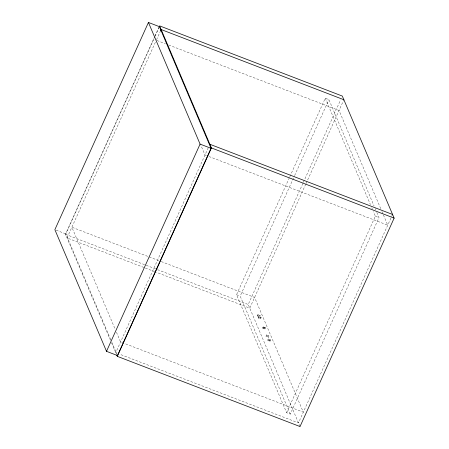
<?xml version="1.0" encoding="UTF-8"?>
<svg xmlns="http://www.w3.org/2000/svg" width="449" height="449" viewBox="0 0 449 449"><rect width="100%" height="100%" fill="white"/><g stroke="black" fill="none" stroke-linecap="round" stroke-linejoin="round"><path stroke-width="0.34" stroke-dasharray="2.25 1.68" d="M264.983 329.005L263.569 328.124L263.793 326.821L263.282 326.715L262.755 328.32L264.899 329.145L265.438 327.955L263.793 326.821M258.809 316.809L258.439 318.15L259.617 318.773L260.622 318.986L261.155 317.538L258.972 316.545L259.213 317.117L261.161 317.797M257.945 314.777L257.574 316.113L258.731 316.73L259.803 316.887L260.336 315.608L258.096 314.508L257.945 314.777L259.269 315.54L260.336 315.608M268.395 337.216L268.929 335.936L267.862 335.195A1.341 0.309 24.3 0 0 266.728 334.847L265.96 336.189A1.341 0.309 24.3 0 0 267.346 337.064L268.395 337.216L267.003 336.25L265.96 336.189M270.163 341.212L270.612 339.899L269.288 339.135L268.221 338.978L267.683 340.168C270.163 342.531 271.151 340.522 267.683 340.168M110.538 340.432L65.475 234.288L154.675 36.734M154.967 36.094L159.294 26.502M110.645 339.455L65.829 233.895L154.793 36.863M155.085 36.229L159.401 26.665M155.365 42.313L67.03 237.948L144.69 267.784M156.521 39.753L160.568 30.785M117.043 353.183L115.741 352.678L208.14 148.041M376.818 212.444L379.007 217.602L290.279 414.113L286.625 412.71L236.533 294.724L289.538 177.327M289.829 176.687L325.261 98.208L328.915 99.616L374.079 205.996M290.279 414.113L240.187 296.127L294.348 176.176M294.634 175.537L328.915 99.616M300.027 426.55L248.207 304.495L303.058 183.018M303.344 182.378L340.583 99.908M305.763 184.124L249.762 308.154L156.437 272.302M306.055 183.484L343.872 99.734M258.096 314.508L257.563 315.698L259.803 316.887M258.972 316.545L258.433 317.735L260.212 318.42L260.622 318.986M263.282 326.715L262.744 327.905L263.569 328.124M264.495 328.578L265.033 327.388M269.097 341.139L269.636 339.949L270.618 340.157M286.625 412.71L375.353 216.199L373.433 211.681M392.578 214.465L298.473 422.891L119.653 354.188M266.728 334.847L266.583 335.117L267.885 335.874L268.929 335.936M260.212 318.42L261.155 317.538M265.438 327.955L263.125 326.984M156.948 40.494L165.434 43.755M168.695 45.007L339.029 110.454L380.898 209.071M375.353 216.199L379.007 217.602M206.31 155.477L205.008 154.978L200.899 145.308M208.92 156.482L387.74 225.185L383.362 214.869M158.671 260.577L71.868 227.228L115.107 329.072M161.281 261.582L254.605 297.434L303.311 412.171L124.496 343.468M236.533 294.724L240.187 296.127M56.159 230.18L65.829 233.895M65.475 234.288L156.841 269.389M157.492 269.641L248.207 304.495M145.347 268.036L155.786 272.049M123.84 343.216L120.579 341.964L116.201 331.648M269.636 339.949L268.221 338.978M381.992 211.647L383.087 214.229M375.173 208.577L375.723 209.863M325.261 98.208L370.425 204.587M371.794 207.814L372.339 209.105M111.739 342.026L117.475 355.546M111.633 343.014L115.741 352.678"/><path stroke-width="0.67" d="M148.439 22.45L54.868 229.68L106.514 351.331L117.475 355.546L211.047 148.31L159.401 26.665L148.439 22.45L200.08 144.101L211.047 148.31M160.562 30.801L161.135 29.527L343.872 99.734M106.514 351.331L200.08 144.101M117.296 356.343L211.4 147.917L159.586 25.862L342.318 96.069L394.132 218.13L300.027 426.55L117.296 356.343L116.774 355.12M209.846 144.258L392.578 214.465M211.4 147.917L394.132 218.13"/></g></svg>
